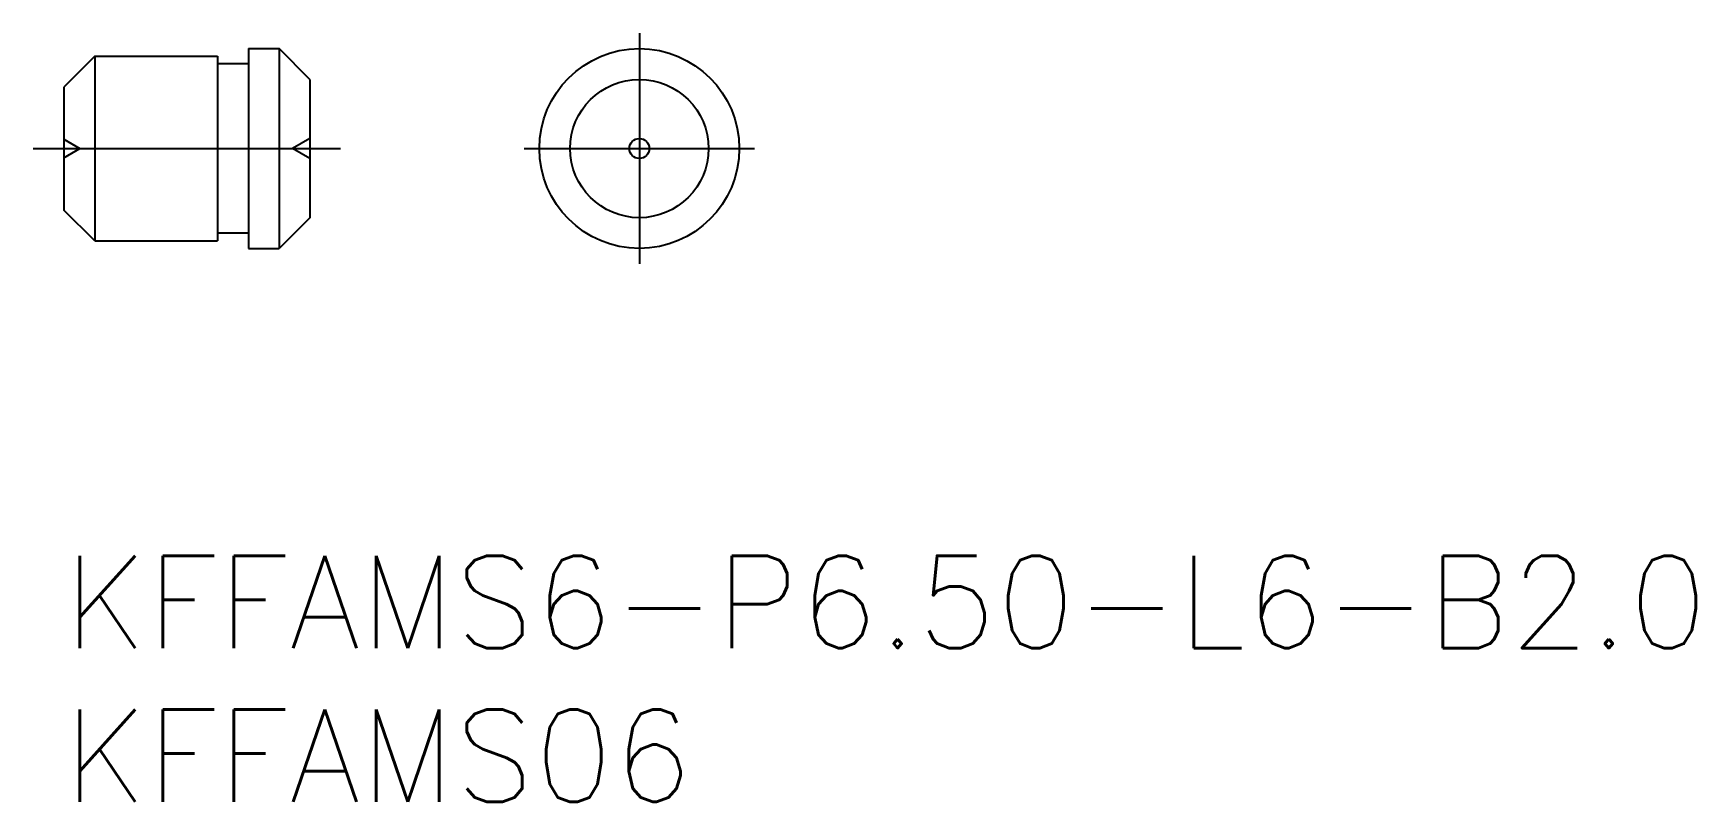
# Model space of a CAD drawing. Extents: x -1 to 53.1, y -8 to 17.
import ezdxf

# ---------------------------------------------------------------- set-up
doc = ezdxf.new("R2010")
doc.units = 0
doc.header["$LTSCALE"] = 0.5
doc.linetypes.add('CENTER', pattern=[50.8, 31.75, -6.35, 6.35, -6.35])
doc.linetypes.add('DASHED', pattern=[19.05, 12.7, -6.35])
for name, color, linetype in [('MSM_CENTER', 1, 'CENTER'), ('MSM_CONTINUOUS', 7, 'CONTINUOUS'), ('MSM_DASHED', 4, 'DASHED'), ('MSM_PART_NUMBER', 7, 'CONTINUOUS')]:
    doc.layers.add(name, color=color, linetype=linetype)
doc.styles.get("Standard").update_dxf_attribs({"font": 'txt.shx', "height": 3, "bigfont": 'bigfont.shx'})

# ---------------------------------------------------------------- blocks, each defined once
blk = doc.blocks.new('*U11')
at = {"layer": 'MSM_PART_NUMBER'}
blk.add_text('KFFAMS6-P6.50-L6-B2.0', height=3, dxfattribs=at).set_placement((0, -3))
blk = doc.blocks.new('*U12')
at = {"layer": 'MSM_PART_NUMBER'}
blk.add_text('KFFAMS06', height=3, dxfattribs=at).set_placement((0, -8))

msp = doc.modelspace()

# ---------------------------------------------------------------- linework, layer by layer
at = {"layer": 'MSM_CENTER'}
for p, q in [((18.723, 17), (18.723, 9.5)), ((-1, 13.25), (9, 13.25)), ((14.973, 13.25), (22.473, 13.25))]:
    msp.add_line(p, q, dxfattribs=at)
at = {"layer": 'MSM_CONTINUOUS'}
for p, q in [((1, 16.25), (0, 15.25)), ((1, 16.25), (5, 16.25)), ((1, 16.25), (1, 10.25)), ((5, 16.25), (5, 10.25)), ((6, 16.5), (6, 10)), ((6, 16.5), (7, 16.5)), ((7, 16.5), (7, 10)), ((8, 15.5), (7, 16.5)), ((6, 16), (5, 16)), ((0, 15.25), (0, 11.25)), ((8, 15.5), (8, 11)), ((1, 10.25), (0, 11.25)), ((8, 11), (7, 10)), ((6, 10.5), (5, 10.5)), ((1, 10.25), (5, 10.25)), ((6, 10), (7, 10))]:
    msp.add_line(p, q, dxfattribs=at)
for radius in [3.25, 2.25, 0.325]:
    msp.add_circle((18.723, 13.25), radius, dxfattribs=at)
at = {"layer": 'MSM_DASHED'}
for p, q in [((0, 13.55), (0.52, 13.25)), ((8, 13.575), (7.437, 13.25)), ((0, 12.95), (0.52, 13.25)), ((8, 12.925), (7.437, 13.25))]:
    msp.add_line(p, q, dxfattribs=at)

# ---------------------------------------------------------------- block references
at = {"layer": 'MSM_CONTINUOUS'}
for name in ['*U11', '*U12']:
    msp.add_blockref(name, (0, 0), dxfattribs=at)

doc.saveas('drawing.dxf')
